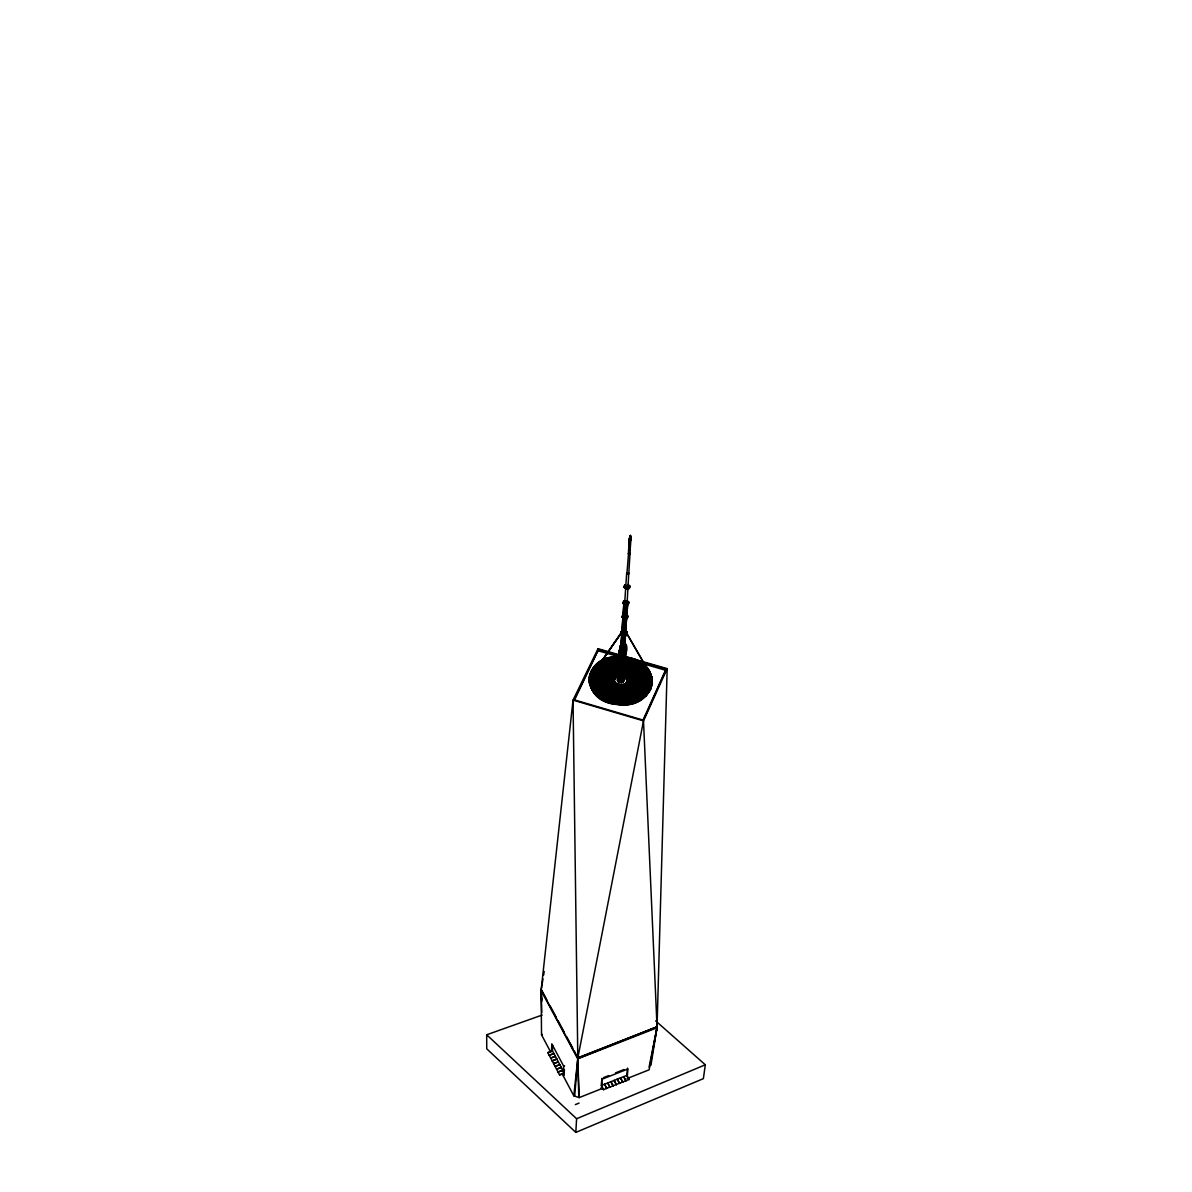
<?xml version="1.0" encoding="UTF-8"?>
<svg xmlns="http://www.w3.org/2000/svg" width="1192" height="1192" viewBox="0 0 1192 1192"><rect width="100%" height="100%" fill="white"/><g stroke="black" fill="none" stroke-linecap="round" stroke-linejoin="round"><path stroke-width="1.5" d="M621.613 644.202L619.765 653.857L622.328 654.9L623.312 654.885L623.595 644.783M619.304 654.825L598.041 648.686L573.039 700.121L577.807 1058.079L657.045 1027.057L667.177 668.652L624.623 656.36M541.511 990.716L541.54 989.956L546.741 999.641M552.656 1045.295L552.447 1050.763L547.798 1052.715L551.524 1051.404L551.807 1043.834L563.652 1066.125L563.205 1075.765L573.814 1095.835L579.208 1097.609L601.602 1088.698L601.856 1078.313L601.349 1085.51L603.539 1089.771L601.751 1086.627M547.813 1052.566L559.57 1074.99L563.294 1073.649M564.397 1069.388L564.114 1075.408L563.205 1075.765M574.753 699.6L598.503 649.417L619.885 655.585M577.941 1057.751L656.658 1026.938L577.897 1058.496L574.484 1051.299M655.645 1020.859L705.306 1064.784L703.384 1078.641L575.825 1132.4L576.6 1118.737L486.694 1034.775L542.151 1015.048M618.097 669.144L617.411 680.766L617.456 679.455M618.29 666.492L619.065 651.547M621.673 654.527L619.289 682.524L621.702 682.599L623.252 654.617L621.345 682.897L623.267 682.137L625.01 654.14C627.812 652.039 627.871 640.655 622.745 644.395L625.413 604.18C627.439 603.584 625.681 605.566 623.878 602.258L621.121 642.831L623.058 644.559L624.548 644.246L627.022 603.912L628.035 602.973L626.441 601.379M624.966 601.379L623.878 602.228L624.772 601.722L626.649 573.397L627.633 572.637M630.017 553.401L628.84 572.667L627.856 573.248L627.007 572.518L628.571 553.133M629.585 554.265L628.393 553.744L629.197 538.978L630.404 535.521L631.075 539.931L629.033 539.574L630.762 538.814L630.777 540.319M625.174 630.151C628.631 636.826 617.188 627.573 623.192 636.483C624.593 636.453 625.949 636.439 626.664 633.876M628.735 554.116L629.033 539.574L630.404 535.521L631.075 539.931L629.495 540.095L630.404 535.521L629.868 549.765M629.257 549.661L630.404 535.521L629.123 554.31M621.941 630.404L620.719 632.669C622.284 639.612 624.37 634.487 625.413 632.565M629.793 554.176L630.911 539.887L629.302 540.05M625.368 601.409L625.904 602.422L627.186 601.662L628.78 572.965M625.308 634.04C625.711 638.912 626.426 627.588 625.338 632.624M626.053 631.224L625.815 634.874L625.085 634.218M623.997 671.364L624.25 667.669M623.58 680.96L626.277 652.024M622.328 654.9L623.043 644.783M574.738 1095.463L577.762 1058.824L541.138 990.597L541.526 1034.79L550.615 1051.97M602.303 1079.118L627.931 1068.956L627.275 1076.48L629.078 1079.594L626.858 1075.378L627.499 1068.151M643.65 719.849L666.209 668.98L625.219 657.135M626.158 653.335L626.247 651.89M624.012 680.811L624.146 679.514M621.345 642.607L621.866 643.993L624.385 603.569A2.146 1.55 3.8 0 0 627.677 603.659A2.146 1.55 3.8 0 0 626.605 601.289M624.966 643.159L624.608 644.202L627.797 602.467L627.901 603.405M619.587 652.709L619.259 651.696M573.814 1095.835L577.762 1058.824L656.971 1027.802L650.966 1065.186L650.072 1065.544L656.971 1027.802L649.059 1067.198M577.897 1058.496L541.168 989.837L573.039 700.121L643.501 720.847L657.045 1027.057M621.375 654.721L622.507 644.678M620.496 654.363L622.015 644.485M541.168 989.837L543.001 978.841M543.612 975.16L544.222 971.495M597.43 652.352L598.041 648.686M656.971 1027.802L649.148 1069.79L627.081 1078.566M577.807 1058.079L643.501 720.847L667.177 668.652M621.494 643.606L619.721 651.413M624.981 631.939L626.962 633.846L625.949 635.992L622.641 636.26L608.129 702.013L609.574 699.481L606.698 698.11L604.836 700.449L608.427 702.118L609.887 699.585L613.105 700.36L612.122 702.997L608.427 702.118L622.641 636.26L620.6 634.457L621.628 632.311L623.282 632.028M608.427 702.118L622.88 636.319M621.315 643.859L619.229 653.231L622.313 655.153L626.158 653.142L625.174 643.814M621.792 630.419L621.136 633.325L620.764 632.565M622.999 634.531L624.355 636.007L625.919 634.218L621.673 635.396L620.719 632.669L624.34 636.17L627.141 631.954L625.949 632.803L624.995 630.061L627.141 631.954L626.485 634.859L626.113 634.099M619.497 650.46L621.553 642.473A1.758 1.296 3.8 0 0 623.073 644.425A1.758 1.296 3.8 0 0 624.936 642.935M619.214 653.484L621.136 643.471M621.226 642.667L618.901 652.784M621.166 643.173L618.961 652.59M625.144 654.453L622.671 682.271L623.714 681.273L625.517 650.832M625.383 663.11L626.083 660.591M626.143 660.353L626.873 657.746M625.696 663.169L626.396 660.651L629.57 661.232L628.422 663.676L625.636 663.393M625.174 636.2L624.057 636.558M625.085 636.26L625.8 634.77M625.204 643.546L625.264 642.756L626.336 652.695M622.611 630.181C622.462 633.265 621.702 631.611 622.82 630.181M622.835 633.608L621.717 635.321L622.984 633.831M621.673 635.232C624.504 639.165 621.598 631.194 624.489 632.877M627.916 602.705L626.694 601.424M623.938 602.169L623.938 602.884M629.078 573.605L627.767 574.365L626.649 573.397M628.393 553.744L629.883 553.252M629.346 554.235L629.987 553.58L628.78 553.043M627.201 663.408L628.124 660.934L631.253 661.679L629.898 664.048L627.126 663.631L625.8 667.192L627.812 667.669L629.778 664.257M624.191 670.604L625.383 667.371M625.487 667.118L626.813 663.557M626.888 663.333L627.812 660.86L624.668 660.115M666.209 668.98L643.024 720.072L574.037 699.793L598.503 649.417M612.688 697.156L614.372 693.55L612.479 692.775L610.185 696.128M628.333 663.884L626.679 667.401L624.623 667.028M623.788 674.285L625.249 671.185L626.515 671.692L623.535 676.043M622.984 636.126L623.863 634.293M625.919 633.92L626.798 632.088M627.856 616.458L626.977 618.29L625.219 616.741M621.062 632.52L621.941 630.702M620.943 634.323L621.822 632.49M622.09 616.89L622.969 615.057M628.81 602.541L627.931 604.374L626.158 602.824M627.499 585.928L628.08 584.736L629.853 586.285L627.186 586.568M623.893 601.14L622.999 602.973L625.651 602.69M624.936 584.78L623.699 587.045L625.889 588.952L629.167 588.595L630.255 586.345L627.916 584.467M624.027 674.285L625.755 671.245L624.399 670.932M624.325 674.389L626.068 671.364L627.29 671.93L623.923 676.117M609.753 696.217L608.158 698.557L605.208 697.35L607.235 695.174L609.887 696.009L612.181 692.656L610.289 691.882L607.399 694.981M601.945 660.934L621.628 632.311L601.692 661.068L598.98 662.961L601.498 664.942L603.852 663.288L601.692 661.068L605.238 659.638L606.996 662.022L604.12 663.154L601.945 660.934L621.822 632.192M626.411 604.299L623.729 644.47L622.477 644.246L625.1 604.091L623.997 603.137L621.196 643.308L621.598 643.948L624.295 603.599A2.146 1.55 3.8 0 1 624.981 601.304M624.578 676.505L628.333 672.467L629.406 673.212L624.578 676.505A6.332 4.753 3.8 0 1 625.1 683.716A6.332 4.753 3.8 0 1 615.459 682.614A6.332 4.753 3.8 0 1 618.216 675.715L615.564 670.992L614.342 671.468L618.082 675.7M627.707 603.45L624.638 644.112L623.416 644.38L626.262 604.344M623.461 655.078L624.966 654.602M623.312 654.885L625.711 653.782L624.936 644.157M619.482 650.713L620.391 650.132M627.037 631.864L625.964 632.639L625.1 630.151M576.6 1118.737L705.306 1064.784M575.304 1104.626L579.074 1103.121M601.349 1085.51L626.858 1075.378M603.554 1089.607L629.093 1079.445M618.201 675.938C602.809 686.026 637.258 688.946 624.042 676.46M603.569 1077.628L608.695 1075.601M615.534 1072.889L624.072 1069.507M559.57 1074.841L564.233 1073.009L552.447 1050.763M563.652 1066.125L564.576 1065.767M541.526 1034.79L542.434 1034.447M618.067 670.575L616.726 670.858L618.112 674.046M618.112 676.043C603.003 686.1 637.02 689.065 624.131 676.564M618.275 666.462L616.249 666.79L614.997 663.139L617.665 662.692L618.082 665.211M618.32 666.73L616.338 667.058L617.471 670.366M617.247 670.679L615.877 670.902L618.38 675.626M622.03 632.371L623.327 632.222M623.893 600.842L622.641 603.107L624.817 605L628.08 604.657L629.167 602.407L626.992 600.515M625.711 602.869L623.043 603.167L624.817 604.702M625.07 604.776L627.722 604.493L625.949 602.943M622.969 614.759L621.732 617.024L623.893 618.916L627.126 618.573L628.214 616.324L626.158 614.521M626.724 586.628L624.042 586.911L624.936 585.078L626.307 585.957L625.144 584.959M626.769 586.822L624.101 587.105L625.889 588.654L626.709 587.537L626.143 588.729L628.81 588.431L627.663 587.433L629.018 588.312L629.912 586.479L627.23 586.762M619.08 656.866C579.893 655.525 580.251 703.071 618.335 704.547C655.391 709.702 666.358 663.184 626.932 657.537M619.214 662.856L616.443 662.886L617.382 666.626M619.542 656.747C581.979 654.736 578.746 700.762 616.249 704.234C655.406 711.237 667.356 662.141 625.264 656.986M619.557 656.986L617.024 656.896L617.471 659.578M623.207 655.138L621.807 654.825L619.959 682.584L617.858 681.75L620.242 654.155L621.27 654.944M624.548 667.282L626.56 667.654L625.055 670.843L623.639 670.575M623.565 670.828L624.936 671.096M625.219 657.209L628.855 658.073L627.901 660.621L624.712 659.876M598.429 650.847L619.78 657.015M625.13 658.565L666.075 670.396M626.381 600.738L627.186 601.662M625.323 630.583L625.74 631.238M626.992 600.798L628.765 602.347M626.053 614.729L627.812 616.264M624.995 630.359L626.739 631.894M624.876 632.147L626.62 633.682M621.121 632.714L622.85 634.263M575.825 1132.4L486.738 1048.826L486.694 1034.775M625.442 650.385L626.277 651.964M617.977 675.819L615.072 671.23L616.413 670.932L617.799 674.121M626.918 633.652L651.026 675.477L647.539 676.043L648.403 678.486L652.009 678.248L649.953 672.452L646.6 673.376L647.465 675.804L650.951 675.238L626.962 633.846M601.513 1083.111L601.945 1083.93M601.17 1087.894L601.602 1088.698M550.212 1006.108L556.277 1017.402M558.005 1020.635L564.069 1031.929M566.677 1036.772L572.741 1048.066M626.292 651.711L625.264 644.291M617.516 659.832L617.933 662.439M617.977 662.678L618.38 665.181M619.095 657.09L619.289 659.772M541.779 1012.515L541.138 990.597L541.764 999.79M541.138 990.597L541.779 1001.414M624.563 644.455L625.07 654.304M579.208 1097.609L577.762 1058.824L578.776 1096.804M624.116 644.663L624.25 654.676M626.605 685.177A6.318 4.753 3.8 0 1 619.646 690.406L618.171 690.213C618.827 684.044 621.598 683.985 620.451 690.362L619.02 690.317L619.959 685.326L619.557 690.466A6.318 4.753 3.8 0 1 614.491 683.791M644.291 681.317L644.291 683.403L639.255 682.733L639.255 681.139L644.291 681.317M644.291 678.993L644.291 681.079L639.255 680.9L639.255 679.306L644.291 678.993M644.604 681.332L644.604 683.448L648.105 683.91L648.105 681.452L644.604 681.332M644.604 678.963L644.604 681.079L648.105 681.213L648.105 678.74L644.604 678.963M638.897 681.124L638.897 682.673L634.338 682.062L634.353 680.975L638.897 681.124M638.897 679.336L638.897 680.885L634.353 680.721L634.353 679.619L638.897 679.336M633.995 680.96L633.98 682.018L627.335 681.124L633.995 680.96M633.995 679.649L633.995 680.707L627.335 680.483L633.995 679.649M620.332 701.373L620.302 704.129L616.458 703.995L616.979 701.254L620.332 701.373M620.361 698.438L620.332 701.105L617.024 700.985L617.53 698.333L620.361 698.438M620.406 694.37L620.361 698.199L617.575 698.095L618.275 694.295L620.406 694.37M620.451 690.645L620.406 694.087L618.335 694.012L618.976 690.585L620.451 690.645M620.645 701.373L620.615 704.144L624.474 704.278L624.012 701.492L620.645 701.373M620.674 698.438L620.645 701.12L623.967 701.239L623.535 698.542L620.674 698.438M620.719 694.37L620.674 698.199L623.49 698.303L622.865 694.444L620.719 694.37M620.764 690.645L620.719 694.102L622.82 694.176L622.254 690.704L620.764 690.645M620.823 685.355L620.764 690.377L622.209 690.436L620.823 685.355M614.103 680.26L614.148 681.079L607.548 681.824L607.473 680.751L614.118 680.662L607.428 681.094L607.443 680.021L614.103 680.26M614.103 679.604L614.089 680.423L607.443 680.513L607.369 679.44L614.103 679.604M607.086 680.006L607.071 681.109L602.511 681.407L602.526 679.842L607.086 680.006M607.101 678.665L607.086 679.768L602.541 679.604L602.571 678.054L607.101 678.665M602.169 679.827L602.139 681.422L597.088 681.75L597.132 679.649L602.169 679.827M602.213 678.01L602.183 679.589L597.132 679.41L597.177 677.324L602.213 678.01M596.82 679.649L596.775 681.764L593.258 681.988L593.318 679.514L596.82 679.649M596.864 677.294L596.834 679.395L593.318 679.276L593.378 676.818L596.864 677.294M592.975 679.514L592.916 682.018L589.28 682.241L589.355 679.38L592.975 679.514M593.035 676.773L592.975 679.261L589.355 679.142L589.414 676.296L593.035 676.773M549.274 1055.322L553.908 1053.519L549.274 1055.322M550.734 1058.094L555.368 1056.291L550.734 1058.094M552.194 1060.88L556.843 1059.062L552.194 1060.88M553.669 1063.651L558.318 1061.849L553.669 1063.651M555.144 1066.438L559.793 1064.62L555.144 1066.438M556.619 1069.239L561.268 1067.406L556.619 1069.239M558.094 1072.04L562.743 1070.207L558.094 1072.04M619.318 653.007L617.963 681.511L619.318 653.007M604.553 1084.243L606.743 1088.49L604.553 1084.243M607.741 1082.977L609.946 1087.223L607.741 1082.977M610.93 1081.695L613.15 1085.942L610.93 1081.695M614.133 1080.429L616.338 1084.675L614.133 1080.429M617.322 1079.162L619.527 1083.394L617.322 1079.162M620.496 1077.896L622.716 1082.127L620.496 1077.896M623.684 1076.644L625.904 1080.861L623.684 1076.644M618.797 701.537L618.529 704.308L622.358 704.248L622.149 701.477L618.797 701.537M619.095 698.587L618.827 701.269L622.12 701.224L621.926 698.542L619.095 698.587M619.497 694.504L619.11 698.348L621.911 698.303L621.613 694.474L619.497 694.504M619.87 690.764L619.527 694.221L621.598 694.191L621.33 690.749L619.87 690.764M620.391 685.445L619.885 690.496L621.315 690.466L620.391 685.445M618.469 701.507L618.201 704.278L614.446 703.578L615.191 700.896L618.469 701.507M618.767 698.557L618.499 701.239L615.266 700.643L615.981 698.035L618.767 698.557M619.169 694.474L618.782 698.318L616.055 697.812L617.083 694.087L619.169 694.474M619.542 690.734L619.199 694.206L617.158 693.818L618.097 690.466L619.542 690.734M616.651 701.209L616.145 703.951L612.435 703.071L613.418 700.434L616.651 701.209M617.203 698.288L616.696 700.941L613.508 700.181L614.461 697.633L617.203 698.288M617.963 694.251L617.247 698.05L614.55 697.409L615.906 693.759L617.963 694.251M618.648 690.54L618.007 693.967L616.011 693.491L617.232 690.213L618.648 690.54M619.631 685.281L618.693 690.272L617.322 689.945L619.631 685.281M651.428 686.264L650.683 689.05L647.226 688.037L647.867 685.609L651.428 686.264M652.233 683.24L651.488 686.026L647.941 685.37L648.582 682.927L652.233 683.24M647.539 685.549L646.898 687.948L643.546 686.965L644.097 684.908L647.539 685.549M648.239 682.897L647.599 685.311L644.157 684.67L644.708 682.599L648.239 682.897M643.799 684.849L643.248 686.875L638.435 685.475L638.852 683.94L643.799 684.849M644.395 682.584L643.859 684.61L638.912 683.701L639.329 682.152L644.395 682.584M638.495 683.865L638.092 685.385L633.742 684.119L634.04 683.046L638.495 683.865M638.972 682.122L638.554 683.627L634.099 682.807L634.397 681.735L638.972 682.122M633.682 682.986L633.399 684.014L627.052 682.167L633.682 682.986M634.04 681.705L633.757 682.748L627.23 681.541L634.04 681.705M614.863 700.836L614.118 703.518L610.378 702.818L611.6 700.226L614.863 700.836M615.668 697.976L614.938 700.583L611.705 699.972L612.897 697.469L615.668 697.976M616.771 694.027L615.728 697.752L613.001 697.245L614.685 693.64L616.771 694.027M617.769 690.406L616.845 693.759L614.804 693.386L616.338 690.138L617.769 690.406M619.199 685.266L617.843 690.153L616.458 689.885L619.199 685.266M627.186 657.805L626.471 660.413L629.689 660.994L630.866 658.491L627.186 657.805M622.418 644.291L621.658 644.008L622.447 644.276M614.208 679.365L607.399 679.202L607.697 678.173L614.208 679.365M614.372 678.74L607.756 677.935L608.054 676.892L614.536 678.352L608.367 676.207L607.98 677.22L614.387 678.74M607.339 678.099L607.041 679.172L602.467 678.784L602.899 677.279L607.339 678.099M607.711 676.803L607.413 677.861L602.958 677.041L603.39 675.536L607.711 676.803M602.541 677.22L602.109 678.755L597.043 678.322L597.624 676.296L602.541 677.22M603.048 675.447L602.616 676.981L597.684 676.058L598.265 674.046L603.048 675.447M597.311 676.251L596.73 678.308L593.199 677.995L593.899 675.611L597.311 676.251M597.982 673.957L597.386 676.013L593.959 675.372L594.644 673.003L597.982 673.957M593.556 675.551L592.856 677.98L589.221 677.667L590.025 674.895L593.556 675.551M594.331 672.899L593.631 675.313L590.1 674.657L590.889 671.901L594.331 672.899M629.689 537.577L630.806 538.158L629.689 537.577M629.972 536.758L630.643 537.1L629.972 536.758M650.966 687.665L649.983 690.392L646.6 689.214L647.465 686.83L650.966 687.665M652.024 684.685L651.041 687.426L647.539 686.592L648.403 684.208L652.024 684.685M647.122 686.756L646.273 689.11L643.01 687.978L643.74 685.951L647.122 686.756M648.061 684.163L647.211 686.518L643.814 685.713L644.559 683.687L648.061 684.163M643.442 685.877L642.712 687.873L638.018 686.234L638.569 684.73L643.442 685.877M644.246 683.642L643.516 685.638L638.659 684.491L639.21 682.971L644.246 683.642M638.227 684.64L637.675 686.13L633.444 684.655L633.831 683.597L638.227 684.64M638.852 682.927L638.301 684.402L633.906 683.359L634.293 682.316L638.852 682.927M633.473 683.523L633.101 684.536L626.709 682.763L632.654 685.177L633.295 684.253L627.067 682.003L633.473 683.523M633.935 682.256L633.563 683.284L627.141 681.764L633.935 682.256M625.696 667.445L624.504 670.679L625.904 671.007L627.677 667.907L625.696 667.445M629.167 658.148L628.214 660.696L631.388 661.441L632.788 658.997L629.167 658.148M614.148 697.558L613.195 700.106L610.021 699.346L611.422 696.918L614.148 697.558M615.593 693.684L614.238 697.335L611.541 696.694L613.552 693.193L615.593 693.684M616.92 690.138L615.683 693.416L613.686 692.939L615.489 689.795L616.92 690.138M618.797 685.087L617.009 689.87L615.638 689.542L618.797 685.087M614.297 678.963L607.503 678.471L607.89 677.458L614.297 678.963M607.548 677.369L607.145 678.427L602.616 677.816L603.167 676.326L607.548 677.369M608.039 676.087L607.637 677.13L603.256 676.102L603.822 674.627L608.039 676.087M602.824 676.251L602.258 677.756L597.222 677.086L597.982 675.104L602.824 676.251M603.495 674.508L602.914 676.013L598.071 674.866L598.831 672.899L603.495 674.508M597.684 675.03L596.924 677.041L593.422 676.579L594.316 674.24L597.684 675.03M598.548 672.795L597.773 674.806L594.406 674.002L595.3 671.662L598.548 672.795M590.517 673.331L589.474 676.043L593.08 676.534L593.988 674.15L590.517 673.331M591.649 670.396L590.606 673.093L594.078 673.927L594.987 671.558L591.649 670.396M611.287 700.136L610.051 702.729L606.639 701.328L608.293 698.899L611.287 700.136M612.584 697.365L611.392 699.883L608.456 698.676L610.051 696.337L612.584 697.365M616.026 690.049L614.491 693.297L612.643 692.537L614.714 689.512L616.026 690.049M618.365 685.072L616.145 689.795L614.863 689.274L618.365 685.072M626.873 667.743L625.368 670.932L626.679 671.454L628.706 668.488L626.873 667.743M628.631 663.974L626.977 667.49L628.869 668.25L631.104 664.987L628.631 663.974M629.883 661.322L628.735 663.765L631.238 664.778L632.788 662.499L629.883 661.322M631.179 658.58L630.002 661.083L632.952 662.275L634.546 659.936L631.179 658.58M624.772 616.8L623.893 618.618L622.135 617.083L624.772 616.8M625.025 616.86L624.146 618.693L626.783 618.41L625.025 616.86M611.109 696.798L609.708 699.242L606.877 697.901L608.68 695.651L611.109 696.798M613.239 693.088L611.243 696.59L608.829 695.443L611.422 692.224L613.239 693.088M615.191 689.691L613.388 692.835L611.6 692.001L613.925 689.095L615.191 689.691M617.963 684.849L615.34 689.438L614.103 688.857L617.963 684.849M627.975 668.012L626.202 671.111L627.469 671.707L629.748 668.846L627.975 668.012M630.076 664.361L628.124 667.773L629.927 668.623L632.46 665.479L630.076 664.361M631.551 661.769L630.195 664.153L632.609 665.285L634.367 663.095L631.551 661.769M633.086 659.101L631.685 661.545L634.531 662.871L636.349 660.621L633.086 659.101M648.746 692.016L647.062 694.534L644.023 692.895L645.498 690.69L648.746 692.016M650.579 689.274L648.895 691.792L645.647 690.466L647.122 688.276L650.579 689.274M645.185 690.57L643.74 692.731L640.789 691.151L642.041 689.274L645.185 690.57M646.794 688.171L645.334 690.347L642.19 689.065L643.442 687.203L646.794 688.171M641.758 689.17L640.521 691.002L636.29 688.723L637.243 687.322L641.758 689.17M643.144 687.113L641.907 688.946L637.377 687.113L638.331 685.713L643.144 687.113M636.915 687.188L635.992 688.559L632.177 686.503L632.833 685.534L636.915 687.188M637.988 685.609L637.064 686.979L632.982 685.311L633.637 684.342L637.988 685.609M632.52 685.4L631.879 686.339C623.49 682.42 625.651 681.586 632.982 684.759L632.267 685.668L626.515 682.956L632.52 685.4M607.995 698.78L606.341 701.209L602.928 699.793L605.014 697.558L607.995 698.78M614.416 689.393L612.345 692.418L610.498 691.658L613.105 688.857L614.416 689.393M617.59 684.759L614.58 689.155L613.314 688.633L617.59 684.759M626.813 671.811L623.833 676.162L628.08 672.318L626.813 671.811M629.003 668.608L626.962 671.573L628.273 672.109L630.836 669.353L629.003 668.608M631.402 665.091L629.153 668.369L631.03 669.144L633.861 666.09L631.402 665.091M633.086 662.618L631.537 664.898L634.04 665.911L635.992 663.795L633.086 662.618M634.844 660.055L633.235 662.394L636.185 663.586L638.212 661.411L634.844 660.055M614.729 678.159L608.158 676.669L608.799 675.73L614.729 678.159M615.132 677.577L608.948 675.521L609.589 674.597L615.37 677.235L610.11 673.987L609.38 674.881L615.102 677.577M608.486 675.611L607.816 676.564L603.495 675.313L604.433 673.957L608.486 675.611M609.291 674.434L608.635 675.387L604.582 673.748L605.521 672.392L609.291 674.434M604.12 673.823L603.167 675.208L598.384 673.823L599.636 672.005L604.12 673.823M605.223 672.228L604.269 673.614L599.785 671.781L601.051 669.978L605.223 672.228M599.367 671.886L598.086 673.733L594.763 672.765L596.253 670.619L599.367 671.886M600.798 669.844L599.516 671.677L596.402 670.411L597.892 668.265L600.798 669.844M592.737 669.189L591.008 671.677L594.435 672.675L595.955 670.5L592.737 669.189M594.614 666.507L592.886 668.98L596.104 670.291L597.609 668.116L594.614 666.507M647.778 693.267L645.87 695.681L642.965 693.893L644.634 691.777L647.778 693.267M649.849 690.63L647.941 693.044L644.798 691.569L646.466 689.453L649.849 690.63M641.296 690.198L639.88 692.001L642.697 693.729L644.336 691.643L641.296 690.198M642.875 688.201L641.46 689.989L644.5 691.434L646.153 689.334L642.875 688.201M636.662 688.022L635.589 689.363L639.627 691.852L641.028 690.079L636.662 688.022M637.884 686.458L636.826 687.814L641.192 689.87L642.592 688.097L637.884 686.458M632.103 685.877L631.388 686.771L626.068 683.508L632.103 685.877M632.416 686.011L631.671 686.95L635.306 689.185L636.349 687.873L632.416 686.011M633.31 684.878L632.58 685.802L636.513 687.665L637.556 686.354L633.31 684.878M606.415 697.976L604.538 700.315L601.26 698.75L603.539 696.62L606.415 697.976M608.382 695.517L606.579 697.767L603.748 696.411L605.953 694.355L608.382 695.517M611.123 692.09L608.546 695.308L606.147 694.176L609.306 691.226L611.123 692.09M613.642 688.961L611.317 691.867L609.529 691.017L612.375 688.365L613.642 688.961M617.218 684.491L613.82 688.723L612.599 688.142L617.218 684.491M627.573 672.065L624.206 676.251L628.795 672.631L627.573 672.065M630.032 668.98L627.752 671.841L629.003 672.422L631.805 669.815L630.032 668.98M632.743 665.598L630.21 668.757L632.028 669.606L635.127 666.715L632.743 665.598M634.651 663.229L632.892 665.404L635.321 666.537L637.467 664.54L634.651 663.229M636.632 660.755L634.815 663.005L637.675 664.346L639.88 662.275L636.632 660.755M614.938 677.786L608.501 675.983L609.216 675.089L614.938 677.786M608.903 674.94L608.158 675.864L603.957 674.404L605 673.107L608.903 674.94M609.827 673.808L609.082 674.732L605.178 672.899L606.221 671.603L609.827 673.808M604.702 672.958L603.614 674.285L598.965 672.675L600.381 670.932L604.702 672.958M605.938 671.424L604.865 672.75L600.544 670.723L601.96 668.98L605.938 671.424M600.112 670.798L598.667 672.571L595.434 671.454L597.117 669.383L600.112 670.798M601.722 668.831L600.276 670.589L597.281 669.174L598.95 667.133L601.722 668.831M596.82 669.248L595.121 671.334L591.783 670.172L593.72 667.788L596.82 669.248M598.682 666.969L596.983 669.04L593.899 667.58L595.836 665.211L598.682 666.969M604.746 697.409L602.66 699.659L599.814 697.633L602.258 695.651L604.746 697.409M606.966 695.025L604.94 697.201L602.481 695.457L604.851 693.535L606.966 695.025M610.021 691.732L607.145 694.847L605.059 693.372L608.442 690.615L610.021 691.732M612.837 688.708L610.23 691.509L608.68 690.421L611.734 687.948L612.837 688.708M616.83 684.417L613.046 688.499L611.973 687.739L616.83 684.417M631.104 669.502L628.542 672.243L629.644 673.018L632.639 670.575L631.104 669.502M634.129 666.239L631.298 669.278L632.877 670.381L636.2 667.669L634.129 666.239M636.26 663.944L634.308 666.06L636.409 667.505L638.718 665.643L636.26 663.944M638.48 661.56L636.453 663.735L638.942 665.449L641.311 663.527L638.48 661.56M603.286 696.456L601.006 698.587L598.324 696.441L600.947 694.578L603.286 696.456M605.7 694.206L603.495 696.262L601.185 694.414L603.718 692.612L605.7 694.206M609.052 691.062L605.894 694.012L603.942 692.448L607.562 689.885L609.052 691.062M612.122 688.201L609.276 690.853L607.816 689.691L611.094 687.382L612.122 688.201M616.487 684.119L612.345 687.993L611.347 687.188L616.487 684.119M629.048 672.795C622.79 677.294 625.442 678.501 630.702 674.106L629.644 673.376L625.234 676.952L630.047 673.584L629.048 672.795M632.058 669.964L629.257 672.586L630.3 673.405L633.518 671.111L632.058 669.964M635.381 666.879L632.282 669.77L633.772 670.932L637.333 668.399L635.381 666.879M637.72 664.689L635.574 666.701L637.541 668.25L640.015 666.492L637.72 664.689M640.134 662.424L637.929 664.495L640.253 666.328L642.801 664.51L640.134 662.424M641.162 694.906L638.972 696.709L636.647 694.608L638.51 693.059L641.162 694.906M643.546 692.939L641.37 694.727L638.733 692.88L640.596 691.345L643.546 692.939M641.415 695.085L639.21 696.918L641.624 699.093L644.142 697.007L641.415 695.085M643.844 693.088L641.624 694.906L644.365 696.828L646.883 694.742L643.844 693.088M638.286 692.895L636.439 694.414L633.086 691.405L634.487 690.257L638.286 692.895M640.342 691.211L638.495 692.716L634.71 690.079L636.111 688.916L640.342 691.211M630.538 687.486L629.6 688.261L625.189 684.297L630.538 687.486M631.7 686.532L630.747 687.307L625.77 683.821L631.7 686.532M630.806 687.68L629.823 688.469L632.848 691.181L634.218 690.064L630.806 687.68M631.998 686.696L631.015 687.501L634.442 689.885L635.813 688.752L631.998 686.696M602.02 695.487L599.576 697.469L596.73 695.457L599.531 693.729L602.02 695.487M604.612 693.372L602.243 695.294L599.799 693.565L602.496 691.882L604.612 693.372M608.203 690.451L604.821 693.208L602.735 691.732L606.624 689.334L608.203 690.451M611.496 687.769L608.442 690.257L606.892 689.17L610.393 686.994L611.496 687.769M616.19 683.955L611.734 687.575L610.677 686.83L616.19 683.955M632.877 670.738L629.883 673.182L630.97 673.942L634.427 671.811L632.877 670.738M636.439 667.848L633.116 670.545L634.695 671.632L638.51 669.278L636.439 667.848M638.957 665.807L636.647 667.684L638.748 669.129L641.385 667.49L638.957 665.807M641.549 663.691L639.18 665.613L641.654 667.326L644.38 665.643L641.549 663.691M615.668 677.086L609.783 674.404L610.721 673.629L615.668 677.086M616.249 676.624L610.304 673.808L611.317 673.093L615.966 676.773L610.945 673.45L611.883 672.69L616.249 676.624M610.453 673.45L609.485 674.24L605.7 672.199L607.086 671.081L610.453 673.45M611.645 672.482L610.677 673.271L607.294 670.902L608.68 669.8L611.645 672.482M606.817 670.902L605.402 672.035L601.23 669.785L603.092 668.295L606.817 670.902M608.442 669.591L607.041 670.723L603.301 668.116L605.149 666.626L608.442 669.591M600.008 666.134L597.788 667.922L594.808 666.313L597.341 664.272L600.008 666.134M602.437 664.197L600.232 665.97L597.565 664.093L600.083 662.067L602.437 664.197M600.261 666.313L598.071 668.071L600.977 669.636L602.854 668.131L600.261 666.313M602.66 664.391L600.485 666.149L603.077 667.952L604.955 666.447L602.66 664.391M642.741 697.99L640.029 699.942L637.794 697.663L640.164 695.964L642.741 697.99M645.677 695.875L642.965 697.827L640.402 695.785L642.771 694.087L645.677 695.875M637.213 693.625L635.247 695.04L632.147 691.882L633.652 690.794L637.213 693.625M639.433 692.03L637.452 693.461L633.891 690.63L635.396 689.557L639.433 692.03M637.437 693.804L635.425 695.234L637.586 697.439L639.925 695.77L637.437 693.804M639.687 692.194L637.675 693.625L640.149 695.606L642.488 693.923L639.687 692.194M633.399 690.6L631.924 691.643L629.153 688.797L630.195 688.052L633.399 690.6M635.112 689.378L633.637 690.436L630.419 687.888L631.462 687.128L635.112 689.378M629.942 687.844L628.929 688.574L624.489 684.655L628.154 688.961L629.346 688.41L625.249 684.133L629.942 687.844M631.179 686.965L630.166 687.68L625.487 683.97L631.179 686.965M616.592 676.326L611.556 672.929L612.569 672.213L616.592 676.326M600.708 694.4L598.101 696.262L595.434 694.116L598.384 692.537L600.708 694.4M603.495 692.433L600.962 694.221L598.667 692.388L601.513 690.853L603.495 692.433M607.339 689.706L603.718 692.269L601.766 690.719L605.849 688.514L607.339 689.706M610.855 687.203L607.592 689.512L606.147 688.365L609.827 686.368L610.855 687.203M615.877 683.627L611.123 687.009L610.125 686.22L615.877 683.627M630.27 673.763L625.547 677.116L631.268 674.538L630.27 673.763M633.742 671.29L630.523 673.569L631.551 674.389L635.187 672.422L633.742 671.29M637.556 668.578L633.995 671.111L635.47 672.273L639.493 670.113L637.556 668.578M640.238 666.671L637.78 668.429L639.746 669.978L642.548 668.474L640.238 666.671M643.024 664.689L640.491 666.507L642.816 668.325L645.692 666.775L643.024 664.689M611.064 672.884L610.021 673.629L606.43 671.409L607.905 670.381L611.064 672.884M612.345 671.99L611.302 672.72L608.129 670.217L609.604 669.174L612.345 671.99M607.652 670.172L606.147 671.245L602.169 668.787L604.15 667.401L607.652 670.172M609.38 668.95L607.875 670.008L604.374 667.237L606.356 665.851L609.38 668.95M601.26 665.106L598.891 666.775L596.03 665.017L598.757 663.125L601.26 665.106M601.498 665.3L599.159 666.939L601.915 668.638L603.927 667.222L601.498 665.3M604.061 663.497L601.736 665.136L604.165 667.058L606.162 665.658L604.061 663.497M599.323 693.535L596.522 695.264L594.435 692.79L597.505 691.375L599.323 693.535M602.288 691.688L599.576 693.372L597.788 691.241L600.753 689.855L602.288 691.688M606.415 689.14L602.526 691.554L601.006 689.736L605.253 687.769L606.415 689.14M610.185 686.815L606.683 688.976L605.551 687.635L609.38 685.862L610.185 686.815M615.564 683.478L610.453 686.637L609.678 685.713L615.564 683.478M630.911 674.299L625.86 677.428L631.7 675.208L630.911 674.299M634.636 671.99L631.179 674.136L631.998 675.074L635.768 673.316L634.636 671.99M638.718 669.472L634.904 671.826L636.066 673.182L640.253 671.245L638.718 669.472M641.609 667.684L638.957 669.323L640.506 671.126L643.412 669.77L641.609 667.684M644.589 665.836L641.862 667.52L643.695 669.651L646.69 668.25L644.589 665.836M598.19 692.328L595.24 693.923L593.378 691.345L596.566 690.093L598.19 692.328M601.319 690.645L598.473 692.179L596.864 689.974L599.934 688.752L601.319 690.645M605.655 688.305L601.573 690.511L600.202 688.633L604.627 686.89L605.655 688.305M609.633 686.175L605.953 688.157L604.94 686.771L608.918 685.191L609.633 686.175M615.295 683.12L609.932 686.011L609.231 685.057L615.295 683.12M631.462 674.747C623.237 678.531 625.726 679.276 632.654 676.326L631.879 675.417L626.336 677.995L632.162 675.685L631.462 674.747M635.381 672.631L631.745 674.583L632.475 675.566L636.409 674.002L635.381 672.631M639.702 670.306L635.679 672.482L636.722 673.882L641.072 672.154L639.702 670.306M642.741 668.667L639.94 670.172L641.341 672.05L644.365 670.843L642.741 668.667M645.885 666.984L643.01 668.533L644.663 670.738L647.778 669.487L645.885 666.984M637.914 700.866L634.725 702.371L633.116 699.808L635.902 698.512L637.914 700.866M641.37 699.242L638.182 700.747L636.17 698.378L638.957 697.067L641.37 699.242M633.593 695.785L631.253 696.888L629.018 693.342L630.792 692.507L633.593 695.785M636.185 694.578L633.861 695.666L631.075 692.388L632.833 691.554L636.185 694.578M633.757 695.994L631.402 697.096L632.952 699.57L635.708 698.274L633.757 695.994M636.394 694.757L634.04 695.86L635.977 698.154L638.733 696.858L636.394 694.757M627.886 689.095L626.694 689.647L623.759 684.998L627.886 689.095M628.08 689.334L626.858 689.9L628.869 693.088L630.598 692.284L628.08 689.334M629.585 688.618L628.348 689.2L630.866 692.15L632.594 691.345L629.585 688.618M616.949 676.251L612.137 672.541L613.314 671.99L617.679 675.924L614.774 671.32L613.597 671.871L617.218 676.132L614.059 671.588L612.822 672.065L616.845 676.192M597.326 691.151L594.257 692.582L592.201 690.108L595.508 689.006L597.326 691.151M600.574 689.647L597.609 691.017L595.821 688.902L599.04 687.829L600.574 689.647M605.074 687.56L600.828 689.527L599.323 687.724L603.927 686.19L605.074 687.56M609.201 685.653L605.372 687.426L604.255 686.085L608.397 684.7L609.201 685.653M615.087 682.912L609.499 685.504L608.725 684.595L615.087 682.912M635.962 673.525L632.177 675.283L632.982 676.222L637.094 674.851L635.962 673.525M640.432 671.454L636.26 673.391L637.422 674.747L641.966 673.227L640.432 671.454M643.591 669.978L640.685 671.334L642.25 673.137L645.408 672.079L643.591 669.978M646.869 668.459L643.874 669.859L645.706 671.975L648.97 670.887L646.869 668.459M610.453 668.623L608.68 669.442L605.402 666.477L607.711 665.419L610.453 668.623M612.479 667.684L610.721 668.503L607.995 665.285L610.304 664.227L612.479 667.684M610.647 668.861L608.918 669.651L611.898 672.333L613.12 671.767L610.647 668.861M612.643 667.937L610.915 668.727L613.403 671.632L614.625 671.066L612.643 667.937M603.51 660.472L600.336 661.918L602.69 664.033L605.462 662.767L603.51 660.472M606.937 658.893L603.778 660.338L605.73 662.648L608.501 661.381L606.937 658.893M605.655 662.99L602.914 664.242L605.193 666.298L607.548 665.211L605.655 662.99M608.65 661.605L605.923 662.856L607.816 665.091L610.17 664.019L608.65 661.605M634.174 698.855L631.313 700.002L629.972 697.469L632.43 696.486L634.174 698.855M637.333 697.588L634.457 698.736L632.714 696.366L635.172 695.383L637.333 697.588M634.353 699.078L631.447 700.255L632.833 702.878L636.155 701.537L634.353 699.078M637.541 697.812L634.636 698.974L636.439 701.432L639.761 700.091L637.541 697.812M627.141 689.319L625.904 689.81C624.176 683.538 620.302 683.985 623.371 690.406L624.742 690.108L622.641 685.281L624.221 690.123L625.606 689.9L623.073 685.117L625.04 690.049L626.396 689.751L623.848 684.849L627.141 689.319M628.661 688.708L627.424 689.2L624.131 684.744L628.661 688.708M627.32 689.557L626.038 690.064L627.782 693.342L629.585 692.627L627.32 689.557M628.884 688.931L627.603 689.453L629.868 692.507L631.671 691.792L628.884 688.931M629.763 692.865L627.916 693.61L629.853 697.245L632.267 696.277L629.763 692.865M631.894 692.016L630.047 692.761L632.55 696.158L634.978 695.189L631.894 692.016M596.402 689.87L593.214 691.122L591.366 688.574L594.778 687.635L596.402 689.87M599.77 688.529L596.7 689.751L595.106 687.546L598.399 686.637L599.77 688.529M604.463 686.667L600.053 688.425L598.697 686.562L603.42 685.251L604.463 686.667M608.754 684.968L604.776 686.547L603.763 685.162L608.039 683.985L608.754 684.968M614.878 682.539L609.067 684.849L608.367 683.895L614.878 682.539M632.326 675.909C623.699 678.74 625.8 679.812 633.25 677.577L632.803 676.549L626.769 678.561L633.027 676.847L632.326 675.909M636.573 674.225L632.639 675.775L633.354 676.758L637.601 675.596L636.573 674.225M641.236 672.377L636.886 674.091L637.929 675.506L642.622 674.21L641.236 672.377M644.529 671.066L641.505 672.258L642.905 674.136L646.153 673.242L644.529 671.066M647.941 669.71L644.827 670.947L646.481 673.152L649.834 672.228L647.941 669.71M611.481 668.086L609.648 668.816L606.609 665.702L609.023 664.763L611.481 668.086M613.597 667.267L611.764 667.982L609.306 664.644L611.705 663.706L613.597 667.267M611.66 668.325L609.857 669.04L612.599 671.856L613.88 671.349L611.66 668.325M613.731 667.52L611.943 668.22L614.163 671.23L615.43 670.738L613.731 667.52M608.814 658.237L605.521 659.534L607.279 661.903L610.155 660.785L608.814 658.237M607.175 662.245L604.329 663.363L606.43 665.523L608.874 664.555L607.175 662.245M610.289 661.024L607.443 662.141L609.157 664.451L611.6 663.482L610.289 661.024M595.374 688.767L592.052 689.885L590.889 687.113L594.346 686.354L595.374 688.767M598.891 687.605L595.687 688.663L594.674 686.279L598.026 685.549L598.891 687.605M603.778 685.966L599.174 687.501L598.324 685.489L603.122 684.432L603.778 685.966M608.263 684.476L604.106 685.862L603.465 684.357L607.801 683.403L608.263 684.476M614.64 682.346L608.591 684.357L608.144 683.329L614.64 682.346M637.228 675.074L633.116 676.445L633.593 677.503L637.899 676.564L637.228 675.074M642.101 673.45L637.556 674.97L638.227 676.49L642.995 675.447L642.101 673.45M645.543 672.303L642.384 673.361L643.293 675.387L646.6 674.657L645.543 672.303M649.118 671.111L645.855 672.199L646.913 674.583L650.34 673.838L649.118 671.111M594.659 687.397L591.247 688.335L590.323 685.534L593.84 684.938L594.659 687.397M598.28 686.398L594.972 687.307L594.182 684.893L597.579 684.327L598.28 686.398M603.301 685.028L598.563 686.324L597.892 684.268L602.779 683.463L603.301 685.028M607.905 683.761L603.644 684.923L603.137 683.403L607.548 682.673L607.905 683.761M614.491 681.943L608.248 683.657L607.89 682.614L614.491 681.943M633.146 677.086C624.087 679.008 625.711 680.349 633.801 678.844L633.354 677.816L627.052 679.202L633.518 678.114L633.146 677.086M637.72 675.819L633.488 676.981L633.861 678.069L638.241 677.339L637.72 675.819M642.741 674.434L638.048 675.73L638.599 677.279L643.457 676.475L642.741 674.434M646.288 673.465L643.024 674.359L643.755 676.43L647.137 675.864L646.288 673.465M629.212 700.434L626.068 701.134L625.398 698.467L628.095 697.871L629.212 700.434M632.669 699.674L629.525 700.36L628.408 697.797L631.104 697.201L632.669 699.674M629.316 700.687L626.143 701.388L626.828 704.159L630.479 703.34L629.316 700.687M632.818 699.913L629.629 700.613L630.792 703.28L634.427 702.475L632.818 699.913M624.846 690.377L623.446 690.69L624.31 694.131L626.292 693.684L624.846 690.377M626.56 690.004L625.159 690.302L626.605 693.625L628.571 693.193L626.56 690.004M626.396 693.953L624.37 694.4L625.338 698.229L628.005 697.633L626.396 693.953M628.735 693.446L626.709 693.878L628.318 697.573L630.97 696.977L628.735 693.446M616.309 670.679L614.908 670.977L612.926 667.833L614.893 667.416L616.309 670.679M617.992 670.306L616.607 670.604L615.191 667.341L617.143 666.924L617.992 670.306M594.242 686.115L590.785 686.875L589.623 684.119L593.229 683.701L594.242 686.115M597.922 685.311L594.57 686.041L593.571 683.672L597.058 683.269L597.922 685.311M603.018 684.193L598.22 685.251L597.371 683.24L602.377 682.673L603.018 684.193M607.697 683.165L603.361 684.119L602.735 682.629L607.25 682.107L607.697 683.165M614.372 681.705L608.039 683.091L607.607 682.077L614.372 681.705M637.988 676.803L633.697 677.741L634.159 678.799L638.659 678.278L637.988 676.803M643.099 675.685L638.331 676.728L639.001 678.248L643.978 677.682L643.099 675.685M646.705 674.895L643.397 675.611L644.291 677.637L647.748 677.25L646.705 674.895M650.445 674.076L647.018 674.821L648.09 677.205L651.652 676.803L650.445 674.076M610.811 658.029L607.235 658.803L608.784 661.277L611.928 660.591L610.811 658.029M614.7 657.179L611.123 657.954L612.241 660.532L615.37 659.846L614.7 657.179M612.032 660.845L608.933 661.515L610.453 663.914L613.12 663.333L612.032 660.845M615.43 660.1L612.345 660.77L613.433 663.274L616.085 662.692L615.43 660.1M613.21 663.557L610.587 664.123L612.777 667.595L614.774 667.162L613.21 663.557M616.145 662.931L613.522 663.497L615.087 667.088L617.083 666.656L616.145 662.931M627.484 700.673L624.28 701.209L623.848 698.527L626.605 698.065L627.484 700.673M631 700.091L627.812 700.628L626.918 698.005L629.659 697.543L631 700.091M627.573 700.926L624.325 701.477L624.787 704.263L628.497 703.638L627.573 700.926M631.134 700.33L627.901 700.881L628.825 703.578L632.535 702.952L631.134 700.33M622.224 685.266L622.522 690.406L623.908 690.183L622.224 685.266M623.997 690.451L622.567 690.69L623.133 694.161L625.144 693.818L623.997 690.451M625.74 690.153L624.31 690.392L625.472 693.759L627.469 693.431L625.74 690.153M625.234 694.087L623.178 694.429L623.803 698.288L626.515 697.827L625.234 694.087M627.618 693.684L625.562 694.027L626.843 697.782L629.54 697.32L627.618 693.684M615.936 666.85L613.895 667.177L612.018 663.631L614.685 663.184L615.936 666.85M616.026 667.103L614.029 667.431L615.742 670.649L617.158 670.411L616.026 667.103M593.765 684.7L590.249 685.281L589.325 682.495L592.96 682.256L593.765 684.7M597.505 684.089L594.093 684.655L593.303 682.241L596.82 682.003L597.505 684.089M602.705 683.225L597.803 684.029L597.132 681.988L602.183 681.675L602.705 683.225M607.473 682.435L603.048 683.165L602.541 681.645L607.101 681.362L607.473 682.435M614.267 681.303L607.816 682.375L607.458 681.332L614.267 681.303M633.593 678.352C624.534 679.306 625.532 680.826 633.95 680.14L633.861 679.082L627.275 679.827L633.95 679.395L633.593 678.352M638.331 677.577L633.935 678.308L634.308 679.38L638.852 679.082L638.331 677.577M643.531 676.713L638.674 677.518L639.225 679.067L644.246 678.74L643.531 676.713M647.211 676.102L643.829 676.669L644.559 678.725L648.061 678.501L647.211 676.102M612.763 657.567L609.112 658.163L610.453 660.696L613.657 660.174L612.763 657.567M616.726 656.911L613.075 657.507L613.969 660.13L617.158 659.608L616.726 656.911M613.746 660.428L610.587 660.934L611.898 663.408L614.61 662.961L613.746 660.428M617.203 659.861L614.059 660.368L614.923 662.916L617.635 662.469L617.203 659.861M593.169 683.463L589.563 683.88L589.384 681.005L593.005 680.96L593.169 683.463M596.998 683.031L593.512 683.433L593.348 680.96L596.849 680.9L596.998 683.031M602.318 682.42L597.311 683.001L597.162 680.9L602.198 680.826L602.318 682.42M607.19 681.869L602.675 682.39L602.556 680.826L607.101 680.766L607.19 681.869M638.718 678.531L634.218 679.038L634.308 680.14L638.837 680.081L638.718 678.531M644.053 677.92L639.076 678.486L639.195 680.081L644.231 680.006L644.053 677.92M647.807 677.488L644.351 677.89L644.529 680.006L648.031 679.947L647.807 677.488M651.726 677.041L648.15 677.458L648.373 679.947L651.979 679.902L651.726 677.041M652.054 678.501L648.448 678.725L648.448 681.228L652.069 681.347L652.054 678.501M625.025 698.259L622.224 698.303L621.926 694.459L624.072 694.429L625.025 698.259M625.085 698.497L622.239 698.542L622.447 701.209L625.755 701.164L625.085 698.497M625.83 701.432L622.462 701.477L622.671 704.248L626.515 704.189L625.83 701.432M618.782 657.105L614.997 657.15L615.668 659.817L618.976 659.772L618.782 657.105M619.006 660.025L615.742 660.07L616.383 662.663L619.199 662.618L619.006 660.025M592.99 680.707L589.37 680.766L589.191 677.905L592.826 678.218L592.99 680.707M596.834 680.662L593.333 680.707L593.169 678.248L596.7 678.546L596.834 680.662M602.183 680.587L597.147 680.662L597.013 678.576L602.079 678.993L602.183 680.587M607.086 680.513L602.541 680.587L602.437 679.023L607.011 679.41L607.086 680.513M633.965 680.394L627.335 680.483L634.055 681.452L633.965 680.394M638.867 680.319L634.323 680.394L634.412 681.481L638.986 681.869L638.867 680.319M644.246 680.245L639.225 680.319L639.359 681.913L644.425 682.331L644.246 680.245M648.046 680.2L644.559 680.245L644.738 682.36L648.269 682.658L648.046 680.2M651.994 680.14L648.388 680.2L648.612 682.688L652.247 683.001L651.994 680.14M621.807 685.43L621.628 690.466L623.058 690.451L621.807 685.43M623.133 690.719L621.643 690.734L621.911 694.191L623.997 694.161L623.133 690.719M652.069 681.601L648.448 681.466L648.448 683.97L652.069 684.446L652.069 681.601"/></g></svg>
